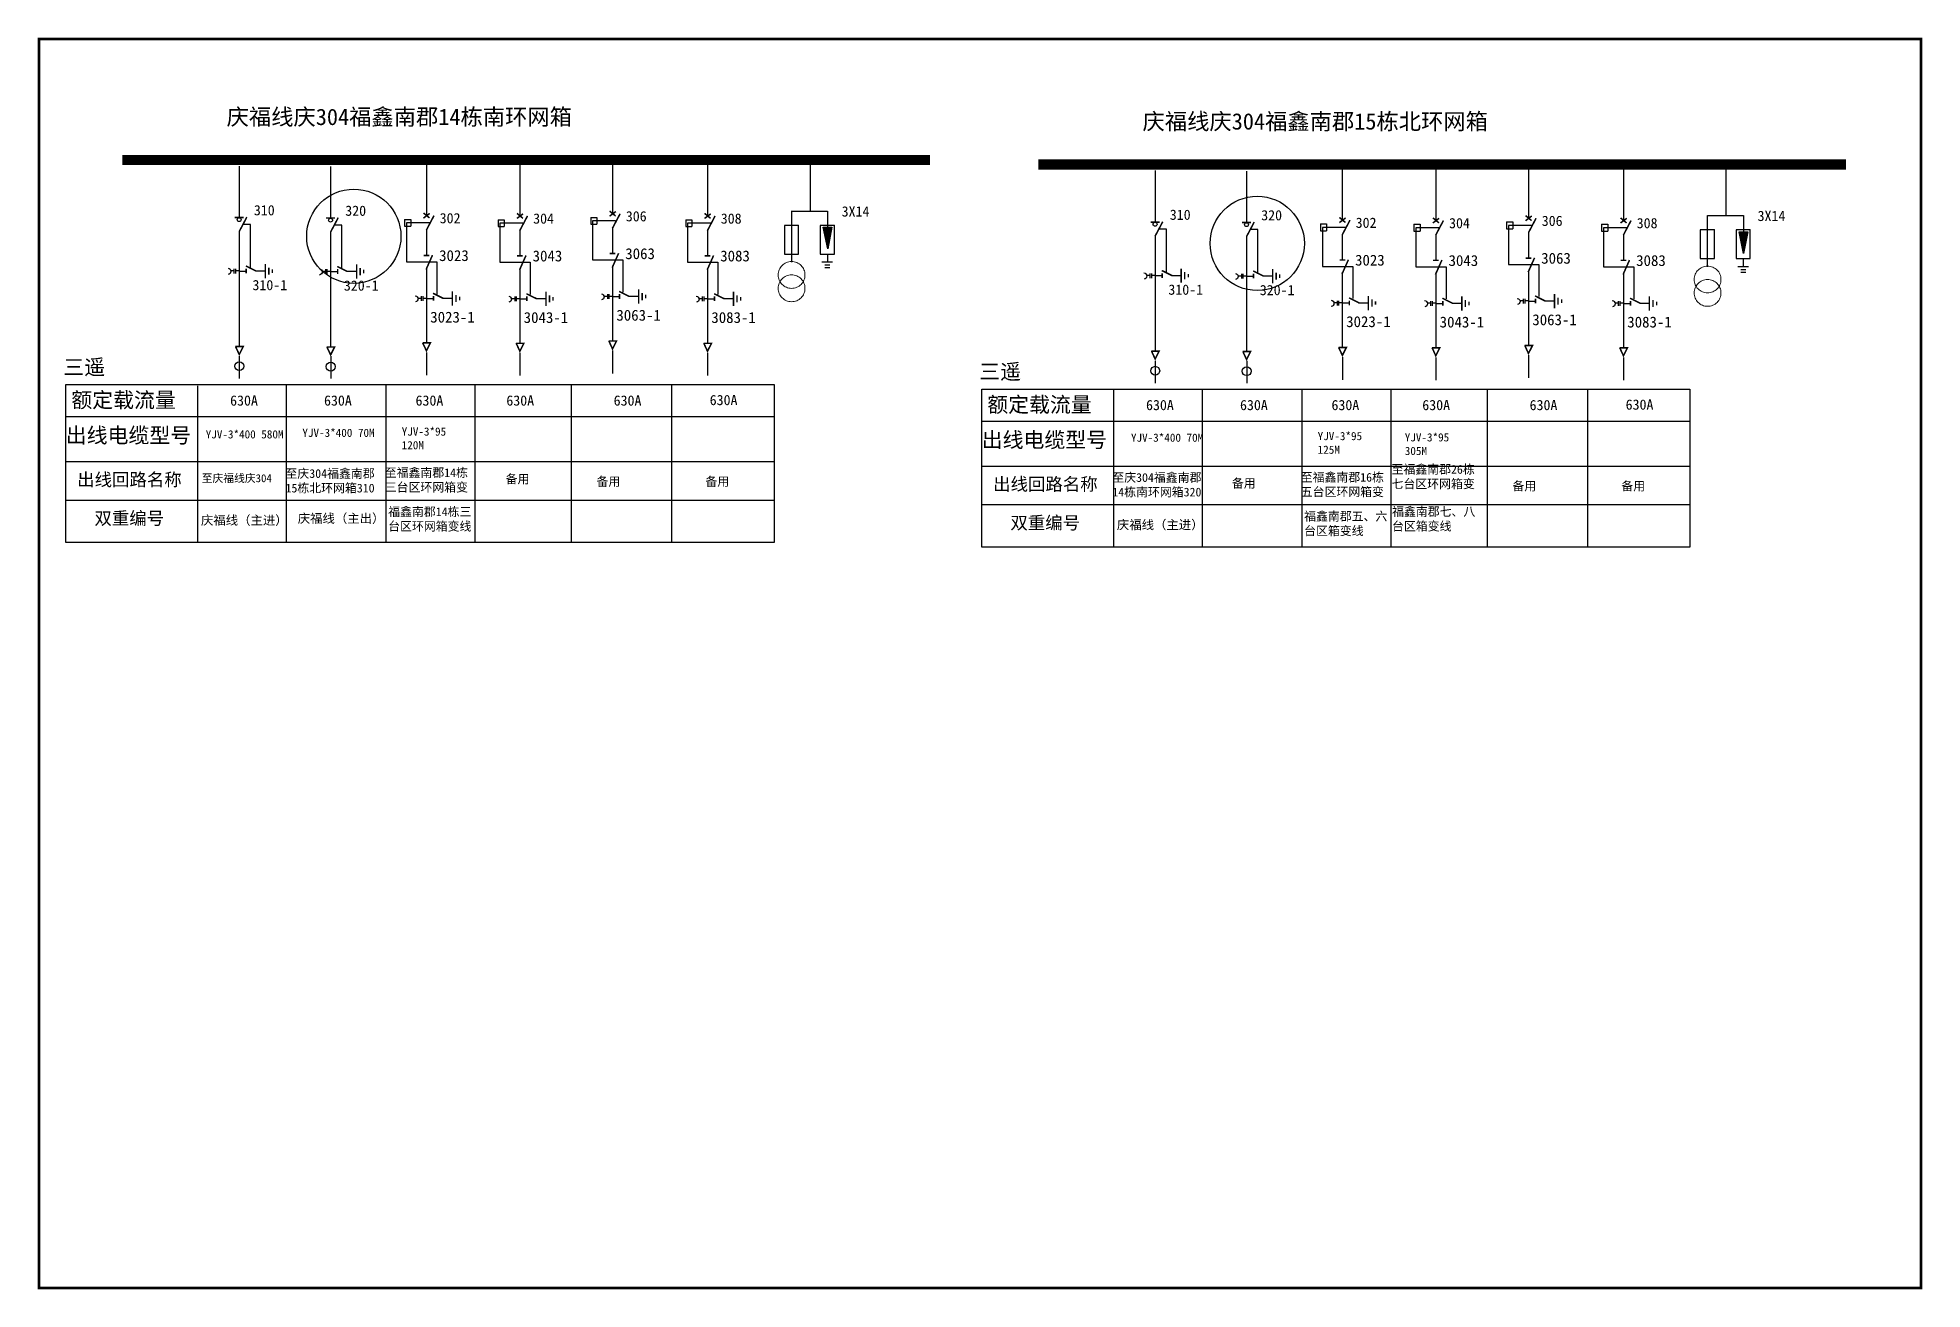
# Model space of a CAD drawing. Extents: x -1 to 345, y -241 to -12.
import ezdxf

# ---------------------------------------------------------------- set-up
doc = ezdxf.new("R2010")
doc.units = 0
doc.header["$LTSCALE"] = 0.774411
for name, pattern in [('ACAD_ISO02W100', [15, 12, -3]), ('ACAD_ISO04W100', [30, 24, -3, 0, -3]), ('CENTER', [50.8, 31.75, -6.35, 6.35, -6.35])]:
    doc.linetypes.add(name, pattern=pattern)
doc.layers.get('0').update_dxf_attribs({"linetype": 'CONTINUOUS'})
doc.layers.add('2', color=7, linetype='ACAD_ISO04W100', lineweight=13)
doc.styles.add('HZ', font='')
doc.styles.get("Standard").update_dxf_attribs({"font": '', "height": 2.5})
doc.styles.add('STYLE1', font='txt.shx', dxfattribs={"height": 2.6})
doc.styles.add('字体', font='', dxfattribs={"height": 2.5})
doc.styles.get('HZ').set_extended_font_data('楷体_GB2312')
doc.styles.get('Standard').set_extended_font_data('SimSun')
doc.styles.get('字体').set_extended_font_data('KaiTi_GB2312')

# ---------------------------------------------------------------- blocks, each defined once
blk = doc.blocks.new('JD')
for points in [[(-2, 0.2), (-2, -0.2), (2, 0.2), (2, -0.2)], [(1, -1.2), (1, -0.8), (-1, -1.2), (-1, -0.8)], [(-0.5, -1.8), (-0.5, -2.2), (0.5, -1.8), (0.5, -2.2)]]:
    blk.add_trace(points)

msp = doc.modelspace()

# ---------------------------------------------------------------- hatches: boundary and pattern name
at = {"linetype": 'Continuous'}
for points in [[(143.49, -46.43), (145.06, -46.43), (144.3, -50.39)], [(311.63, -47.27), (313.2, -47.27), (312.44, -51.22)]]:
    msp.add_hatch(color=256, dxfattribs=at).paths.add_polyline_path(points)

# ---------------------------------------------------------------- linework, layer by layer
for p, q in [((104.79, -34.46), (104.79, -43.97)), ((36.26, -35.18), (36.26, -44.6)), ((53.04, -35.27), (53.04, -44.69)), ((70.63, -34.82), (70.63, -44.32)), ((87.78, -34.89), (87.78, -44.39)), ((122.23, -34.89), (122.23, -44.39)), ((204.4, -36.01), (204.4, -45.43)), ((221.18, -36.1), (221.18, -45.52)), ((238.77, -35.65), (238.77, -45.15)), ((255.92, -35.72), (255.92, -45.22)), ((272.94, -35.3), (272.94, -44.8)), ((290.37, -35.72), (290.37, -45.22)), ((66.63, -44.97), (66.63, -46.22)), ((66.63, -44.97), (67.75, -44.97)), ((67.75, -44.97), (67.75, -46.22)), ((100.79, -44.62), (100.79, -45.87)), ((100.79, -44.62), (101.92, -44.62)), ((101.92, -44.62), (101.92, -45.87)), ((137.63, -43.41), (137.63, -52.83)), ((305.77, -44.25), (305.77, -53.66)), ((36.26, -47.16), (36.26, -68.36)), ((53.04, -47.24), (53.04, -68.44)), ((66.63, -46.22), (67.75, -46.22)), ((70.63, -46.88), (70.63, -51.52)), ((83.78, -45.04), (83.78, -46.29)), ((83.78, -45.04), (84.91, -45.04)), ((83.78, -46.29), (84.91, -46.29)), ((84.91, -45.04), (84.91, -46.29)), ((87.78, -46.95), (87.78, -51.59)), ((100.79, -45.87), (101.92, -45.87)), ((104.79, -46.52), (104.79, -51.17)), ((118.23, -45.04), (118.23, -46.29)), ((118.23, -45.04), (119.35, -45.04)), ((118.23, -46.29), (119.35, -46.29)), ((119.35, -45.04), (119.35, -46.29)), ((122.23, -46.95), (122.23, -51.59)), ((136.34, -46.03), (138.94, -46.03)), ((136.34, -46.09), (136.34, -51.34)), ((138.94, -51.34), (138.94, -46.03)), ((142.92, -46.03), (145.52, -46.03)), ((142.92, -46.09), (142.92, -51.34)), ((145.52, -51.34), (145.52, -46.03)), ((204.4, -47.99), (204.4, -69.19)), ((221.18, -48.08), (221.18, -69.28)), ((234.77, -45.8), (234.77, -47.05)), ((234.77, -45.8), (235.89, -45.8)), ((234.77, -47.05), (235.89, -47.05)), ((235.89, -45.8), (235.89, -47.05)), ((238.77, -47.71), (238.77, -52.36)), ((251.92, -45.87), (251.92, -47.12)), ((251.92, -45.87), (253.05, -45.87)), ((251.92, -47.12), (253.05, -47.12)), ((253.05, -45.87), (253.05, -47.12)), ((255.92, -47.78), (255.92, -52.43)), ((268.93, -45.45), (268.93, -46.7)), ((268.93, -45.45), (270.06, -45.45)), ((268.93, -46.7), (270.06, -46.7)), ((270.06, -45.45), (270.06, -46.7)), ((272.94, -47.36), (272.94, -52.01)), ((286.37, -45.87), (286.37, -47.12)), ((286.37, -45.87), (287.49, -45.87)), ((286.37, -47.12), (287.49, -47.12)), ((287.49, -45.87), (287.49, -47.12)), ((290.37, -47.78), (290.37, -52.43)), ((304.48, -46.86), (307.08, -46.86)), ((304.48, -46.92), (304.48, -52.18)), ((307.08, -52.18), (307.08, -46.86)), ((311.06, -46.86), (313.66, -46.86)), ((311.06, -46.92), (311.06, -52.18)), ((313.66, -52.18), (313.66, -46.86)), ((136.34, -51.34), (138.94, -51.34)), ((142.92, -51.34), (145.52, -51.34)), ((36.26, -54.46), (37.56, -54.46)), ((39.25, -54.42), (41.02, -54.42)), ((53.04, -54.55), (54.34, -54.55)), ((56.03, -54.51), (57.8, -54.51)), ((70.63, -53.85), (70.63, -67.57)), ((87.78, -53.92), (87.78, -67.64)), ((104.79, -53.5), (104.79, -67.22)), ((122.23, -53.92), (122.23, -67.64)), ((204.4, -55.29), (205.7, -55.29)), ((207.39, -55.26), (209.16, -55.26)), ((224.17, -55.34), (225.94, -55.34)), ((238.77, -54.68), (238.77, -68.4)), ((255.92, -54.75), (255.92, -68.47)), ((272.94, -54.33), (272.94, -68.05)), ((290.37, -54.75), (290.37, -68.47)), ((304.48, -52.18), (307.08, -52.18)), ((311.06, -52.18), (313.66, -52.18)), ((221.18, -55.38), (222.48, -55.38)), ((70.63, -59.48), (71.93, -59.48)), ((73.62, -59.45), (75.39, -59.45)), ((87.78, -59.55), (89.08, -59.55)), ((90.78, -59.52), (92.54, -59.52)), ((104.79, -59.13), (106.09, -59.13)), ((107.79, -59.09), (109.55, -59.09)), ((122.23, -59.55), (123.52, -59.55)), ((125.22, -59.52), (126.99, -59.52)), ((238.77, -60.32), (240.07, -60.32)), ((241.76, -60.28), (243.53, -60.28)), ((255.92, -60.39), (257.22, -60.39)), ((258.92, -60.35), (260.68, -60.35)), ((272.94, -59.97), (274.23, -59.97)), ((275.93, -59.93), (277.69, -59.93)), ((290.37, -60.39), (291.67, -60.39)), ((293.36, -60.35), (295.13, -60.35)), ((4.44, -104.31), (4.45, -75.31)), ((4.45, -75.31), (134.45, -75.31)), ((28.61, -75.5), (28.61, -104.3)), ((63.19, -75.31), (63.19, -104.3)), ((79.53, -75.31), (79.53, -104.3)), ((97.19, -75.31), (97.19, -104.3)), ((115.62, -75.31), (115.62, -104.3)), ((134.45, -75.31), (134.45, -104.31)), ((172.58, -105.15), (172.59, -76.14)), ((172.59, -76.14), (302.59, -76.14)), ((196.75, -76.33), (196.75, -105.13)), ((231.33, -76.14), (231.33, -105.13)), ((247.68, -76.14), (247.68, -105.13)), ((265.33, -76.14), (265.33, -105.13)), ((283.76, -76.14), (283.76, -105.13)), ((302.59, -76.14), (302.59, -105.15)), ((4.51, -81.16), (134.45, -81.16)), ((172.66, -82), (302.59, -82)), ((4.51, -89.41), (134.45, -89.41)), ((172.66, -90.25), (302.59, -90.25)), ((4.51, -96.49), (134.45, -96.49)), ((172.66, -97.33), (302.59, -97.33)), ((134.45, -104.3), (4.44, -104.3)), ((302.59, -105.13), (172.58, -105.13))]:
    msp.add_line(p, q)
for p, q in [((141.12, -43.49), (141.12, -34.31)), ((309.26, -44.33), (309.26, -35.15)), ((137.65, -43.44), (144.28, -43.44)), ((144.28, -43.44), (144.28, -48.89)), ((305.79, -44.27), (312.42, -44.27)), ((312.42, -44.27), (312.42, -49.73)), ((144.3, -50.39), (143.49, -46.43)), ((143.49, -46.43), (145.06, -46.43)), ((145.06, -46.43), (144.3, -50.39)), ((312.44, -51.22), (311.63, -47.27)), ((311.63, -47.27), (313.2, -47.27)), ((313.2, -47.27), (312.44, -51.22)), ((144.24, -51.45), (144.24, -52.78)), ((143.24, -52.77), (145.2, -52.77)), ((143.8, -53.33), (144.68, -53.33)), ((143.8, -53.81), (144.68, -53.81)), ((311.38, -53.6), (313.34, -53.6)), ((311.94, -54.17), (312.82, -54.17)), ((311.94, -54.65), (312.82, -54.65)), ((312.38, -52.28), (312.38, -53.61))]:
    msp.add_line(p, q, dxfattribs=at)
at = {"linetype": 'ACAD_ISO02W100'}
for p, q in [((66.98, -45.62), (66.98, -52.77)), ((71.19, -45.62), (66.98, -45.62)), ((84.14, -45.69), (84.14, -52.84)), ((88.35, -45.69), (84.14, -45.69)), ((101.15, -45.27), (101.15, -52.42)), ((105.36, -45.27), (101.15, -45.27)), ((118.58, -45.69), (118.58, -52.84)), ((122.79, -45.69), (118.58, -45.69)), ((235.13, -46.45), (235.13, -53.61)), ((239.33, -46.45), (235.13, -46.45)), ((252.28, -46.52), (252.28, -53.68)), ((256.49, -46.52), (252.28, -46.52)), ((269.29, -46.1), (269.29, -53.26)), ((273.5, -46.1), (269.29, -46.1)), ((286.72, -46.52), (286.72, -53.68)), ((290.93, -46.52), (286.72, -46.52)), ((66.98, -52.77), (72.53, -52.77)), ((72.53, -52.77), (72.53, -58.68)), ((84.14, -52.84), (89.69, -52.84)), ((89.69, -52.84), (89.69, -58.75)), ((101.15, -52.42), (106.7, -52.42)), ((106.7, -52.42), (106.7, -58.33)), ((118.58, -52.84), (124.13, -52.84)), ((124.13, -52.84), (124.13, -58.75)), ((235.13, -53.61), (240.67, -53.61)), ((240.67, -53.61), (240.67, -59.51)), ((252.28, -53.68), (257.83, -53.68)), ((257.83, -53.68), (257.83, -59.58)), ((269.29, -53.26), (274.84, -53.26)), ((274.84, -53.26), (274.84, -59.16)), ((286.72, -53.68), (292.27, -53.68)), ((292.27, -53.68), (292.27, -59.58))]:
    msp.add_line(p, q, dxfattribs=at)
at = {"linetype": 'CENTER'}
for p, q in [((104.8, -69.06), (104.8, -73.24)), ((36.27, -70.07), (36.27, -74.19)), ((53.09, -70.09), (53.09, -74.21)), ((70.64, -69.41), (70.64, -73.59)), ((87.79, -69.48), (87.79, -73.66)), ((122.23, -69.48), (122.23, -73.66)), ((204.41, -70.91), (204.41, -75.03)), ((221.23, -70.93), (221.23, -75.05)), ((238.78, -70.25), (238.78, -74.42)), ((255.93, -70.32), (255.93, -74.49)), ((272.94, -69.9), (272.94, -74.07)), ((290.38, -70.32), (290.38, -74.49))]:
    msp.add_line(p, q, dxfattribs=at)
at = {"color": 0, "linetype": 'Continuous'}
for p, q in [((44.92, -75.3), (44.92, -104.3)), ((213.07, -76.13), (213.07, -105.13))]:
    msp.add_line(p, q, dxfattribs=at)
at = {"linetype": 'Continuous', "const_width": 0.5}
msp.add_lwpolyline([(-0.47, -11.88), (344.99, -11.88), (344.99, -241.11), (-0.47, -241.11)], close=True, dxfattribs=at)
for points, const_width in [([(14.79, -34.08), (163.08, -34.08)], 1.88), ([(182.94, -34.92), (331.22, -34.92)], 1.88), ([(35.43, -44.63), (37.09, -44.63)], 0.281), ([(36.26, -47.23), (37.67, -44.56)], 0.281), ([(52.21, -44.72), (53.87, -44.72)], 0.281), ([(53.04, -47.32), (54.45, -44.65)], 0.281), ([(70.09, -44.74), (71.24, -43.88)], 0.281), ([(70.1, -43.8), (71.2, -44.72)], 0.281), ([(70.63, -46.95), (72.03, -44.28)], 0.281), ([(87.25, -44.81), (88.39, -43.95)], 0.281), ([(87.26, -43.87), (88.36, -44.79)], 0.281), ([(87.78, -47.02), (89.19, -44.35)], 0.281), ([(104.26, -44.39), (105.4, -43.53)], 0.281), ([(104.27, -43.45), (105.37, -44.36)], 0.281), ([(104.79, -46.6), (106.2, -43.93)], 0.281), ([(121.69, -44.81), (122.83, -43.95)], 0.281), ([(121.7, -43.87), (122.8, -44.79)], 0.281), ([(122.23, -47.02), (123.63, -44.35)], 0.281), ([(238.23, -45.57), (239.38, -44.71)], 0.281), ([(238.24, -44.63), (239.35, -45.55)], 0.281), ([(238.77, -47.78), (240.18, -45.12)], 0.281), ([(255.39, -45.64), (256.53, -44.78)], 0.281), ([(255.4, -44.7), (256.5, -45.62)], 0.281), ([(272.4, -45.22), (273.54, -44.36)], 0.281), ([(272.41, -44.28), (273.51, -45.2)], 0.281), ([(272.94, -47.43), (274.34, -44.76)], 0.281), ([(289.83, -45.64), (290.98, -44.78)], 0.281), ([(289.84, -44.7), (290.94, -45.62)], 0.281), ([(203.57, -45.47), (205.23, -45.47)], 0.281), ([(204.4, -48.06), (205.81, -45.4)], 0.281), ([(220.35, -45.56), (222.01, -45.56)], 0.281), ([(221.18, -48.15), (222.59, -45.48)], 0.281), ([(255.92, -47.85), (257.33, -45.19)], 0.281), ([(290.37, -47.85), (291.77, -45.19)], 0.281), ([(70.12, -51.6), (71.17, -51.6)], 0.281), ([(70.57, -54.19), (71.75, -51.54)], 0.281), ([(87.28, -51.67), (88.32, -51.67)], 0.281), ([(87.73, -54.26), (88.91, -51.61)], 0.281), ([(104.29, -51.25), (105.33, -51.25)], 0.281), ([(104.74, -53.84), (105.92, -51.19)], 0.281), ([(121.72, -51.67), (122.76, -51.67)], 0.281), ([(122.17, -54.26), (123.35, -51.61)], 0.281), ([(272.88, -54.67), (274.06, -52.02)], 0.281), ([(37.49, -53.52), (39.36, -54.46)], 0.281), ([(37.56, -54.03), (37.56, -54.89)], 0.281), ([(54.27, -53.61), (56.14, -54.55)], 0.281), ([(54.34, -54.11), (54.34, -54.98)], 0.281), ([(205.63, -54.36), (207.5, -55.29)], 0.281), ([(205.7, -54.86), (205.7, -55.72)], 0.281), ([(222.41, -54.44), (224.28, -55.38)], 0.281), ([(222.48, -54.95), (222.48, -55.81)], 0.281), ([(238.26, -52.43), (239.31, -52.43)], 0.281), ([(238.71, -55.03), (239.89, -52.37)], 0.281), ([(255.42, -52.5), (256.46, -52.5)], 0.281), ([(255.87, -55.1), (257.05, -52.44)], 0.281), ([(272.43, -52.08), (273.47, -52.08)], 0.281), ([(289.86, -52.5), (290.91, -52.5)], 0.281), ([(290.31, -55.1), (291.49, -52.44)], 0.281), ([(71.85, -58.54), (73.73, -59.48)], 0.281), ([(89.01, -58.62), (90.88, -59.55)], 0.281), ([(106.02, -58.19), (107.89, -59.13)], 0.281), ([(106.09, -58.7), (106.09, -59.56)], 0.281), ([(123.45, -58.62), (125.33, -59.55)], 0.281), ([(71.93, -59.05), (71.93, -59.91)], 0.281), ([(89.08, -59.12), (89.08, -59.98)], 0.281), ([(123.52, -59.12), (123.52, -59.98)], 0.281), ([(240, -59.38), (241.87, -60.32)], 0.281), ([(240.07, -59.88), (240.07, -60.75)], 0.281), ([(257.15, -59.45), (259.02, -60.39)], 0.281), ([(257.22, -59.95), (257.22, -60.82)], 0.281), ([(274.16, -59.03), (276.04, -59.97)], 0.281), ([(274.23, -59.53), (274.23, -60.4)], 0.281), ([(291.59, -59.45), (293.47, -60.39)], 0.281), ([(291.67, -59.95), (291.67, -60.82)], 0.281), ([(35.57, -68.32), (37, -68.32), (36.27, -69.77), (35.59, -68.29)], 0.281), ([(52.35, -68.4), (53.78, -68.4), (53.05, -69.85), (52.37, -68.38)], 0.281), ([(69.94, -67.65), (71.37, -67.65), (70.64, -69.1), (69.95, -67.63)], 0.281), ([(87.09, -67.72), (88.52, -67.72), (87.79, -69.17), (87.11, -67.7)], 0.281), ([(104.1, -67.3), (105.53, -67.3), (104.8, -68.75), (104.12, -67.28)], 0.281), ([(121.54, -67.72), (122.97, -67.72), (122.23, -69.17), (121.55, -67.7)], 0.281), ([(203.71, -69.15), (205.14, -69.15), (204.41, -70.6), (203.73, -69.12)], 0.281), ([(220.49, -69.24), (221.92, -69.24), (221.19, -70.69), (220.51, -69.21)], 0.281), ([(238.08, -68.49), (239.51, -68.49), (238.78, -69.94), (238.09, -68.46)], 0.281), ([(255.23, -68.56), (256.66, -68.56), (255.93, -70.01), (255.25, -68.53)], 0.281), ([(272.24, -68.14), (273.68, -68.14), (272.94, -69.59), (272.26, -68.11)], 0.281), ([(289.68, -68.56), (291.11, -68.56), (290.38, -70.01), (289.69, -68.53)], 0.281)]:
    msp.add_lwpolyline(points, dxfattribs=dict(const_width=const_width))
at = {"linetype": 'ACAD_ISO02W100'}
for points in [[(38.35, -54.04), (38.35, -45.93), (36.95, -45.93)], [(55.13, -54.13), (55.13, -46.01), (53.73, -46.01)], [(206.49, -54.87), (206.49, -46.76), (205.09, -46.76)], [(223.27, -54.96), (223.27, -46.85), (221.87, -46.85)]]:
    msp.add_lwpolyline(points, dxfattribs=at)
for points in [[(34.22, -53.96, -0.877934), (34.24, -55.1)], [(51, -54.05, -0.877934), (51.02, -55.19)], [(202.36, -54.8, -0.877934), (202.38, -55.94)], [(219.14, -54.88, -0.877934), (219.16, -56.02)], [(102.75, -58.63, -0.877934), (102.77, -59.77)], [(68.59, -58.99, -0.877934), (68.61, -60.13)], [(85.74, -59.06, -0.877934), (85.76, -60.2)], [(120.18, -59.06, -0.877934), (120.21, -60.2)], [(236.73, -59.82, -0.877934), (236.75, -60.96)], [(253.88, -59.89, -0.877934), (253.9, -61.03)], [(270.89, -59.47, -0.877934), (270.91, -60.61)], [(288.33, -59.89, -0.877934), (288.35, -61.03)]]:
    msp.add_lwpolyline(points, format="xyb")
for points in [[(35.31, -54.44), (34.72, -54.44)], [(35.31, -54.05), (35.31, -54.9)], [(35.58, -54.05), (35.58, -54.9)], [(36.26, -54.44), (35.58, -54.44)], [(52.09, -54.53), (51.5, -54.53)], [(52.09, -54.14), (52.09, -54.99)], [(52.36, -54.14), (52.36, -54.99)], [(53.04, -54.53), (52.36, -54.53)], [(203.46, -55.28), (202.86, -55.28)], [(203.46, -54.88), (203.46, -55.74)], [(203.72, -54.88), (203.72, -55.74)], [(204.4, -55.28), (203.72, -55.28)], [(220.24, -54.97), (220.24, -55.83)], [(220.5, -54.97), (220.5, -55.83)], [(103.85, -58.72), (103.85, -59.58)], [(104.11, -58.72), (104.11, -59.58)], [(220.24, -55.37), (219.64, -55.37)], [(221.18, -55.37), (220.5, -55.37)], [(69.68, -59.47), (69.09, -59.47)], [(69.68, -59.07), (69.68, -59.93)], [(69.95, -59.07), (69.95, -59.93)], [(70.62, -59.47), (69.95, -59.47)], [(86.84, -59.54), (86.24, -59.54)], [(86.84, -59.14), (86.84, -60)], [(87.1, -59.14), (87.1, -60)], [(87.78, -59.54), (87.1, -59.54)], [(103.85, -59.12), (103.26, -59.12)], [(104.79, -59.12), (104.11, -59.12)], [(121.28, -59.54), (120.69, -59.54)], [(121.28, -59.14), (121.28, -60)], [(121.54, -59.14), (121.54, -60)], [(122.22, -59.54), (121.54, -59.54)], [(237.82, -60.3), (237.23, -60.3)], [(237.82, -59.91), (237.82, -60.76)], [(238.09, -59.91), (238.09, -60.76)], [(238.77, -60.3), (238.09, -60.3)], [(254.98, -60.37), (254.39, -60.37)], [(254.98, -59.98), (254.98, -60.83)], [(255.24, -59.98), (255.24, -60.83)], [(255.92, -60.37), (255.24, -60.37)], [(271.99, -59.95), (271.4, -59.95)], [(271.99, -59.56), (271.99, -60.41)], [(272.25, -59.56), (272.25, -60.41)], [(272.93, -59.95), (272.25, -59.95)], [(289.42, -60.37), (288.83, -60.37)], [(289.42, -59.98), (289.42, -60.83)], [(289.69, -59.98), (289.69, -60.83)], [(290.37, -60.37), (289.69, -60.37)]]:
    msp.add_lwpolyline(points)
at = {"color": 1, "linetype": 'Continuous'}
for centre in [(57.31, -48.07), (223.15, -49.38)]:
    msp.add_circle(centre, 8.65, dxfattribs=at)
for centre, radius in [((36.26, -45.03), 0.36), ((53.04, -45.12), 0.36), ((204.4, -45.87), 0.36), ((221.18, -45.95), 0.36), ((36.29, -71.92), 0.812), ((53.07, -72.01), 0.812), ((204.43, -72.76), 0.812), ((221.21, -72.85), 0.812)]:
    msp.add_circle(centre, radius)
at = {"layer": '2', "color": 3}
for centre in [(137.67, -55.18), (137.67, -57.63), (305.82, -56.01), (305.82, -58.47)]:
    msp.add_circle(centre, 2.46, dxfattribs=at)

# ---------------------------------------------------------------- block references
at = {"xscale": 0.65625, "yscale": 0.65625, "zscale": 0.65625, "rotation": 90}
for p in [(41.05, -54.47), (57.82, -54.56), (209.19, -55.31), (225.97, -55.39), (75.41, -59.5), (92.57, -59.57), (109.58, -59.15), (127.01, -59.57), (277.72, -59.98), (243.55, -60.33), (260.71, -60.4), (295.15, -60.4)]:
    msp.add_blockref('JD', p, dxfattribs=at)

# ---------------------------------------------------------------- texts
for s, height, p in [('310', 1.875, (38.96, -44.23)), ('320', 1.875, (55.74, -44.32)), ('302', 1.875, (73.07, -45.69)), ('304', 1.875, (90.23, -45.76)), ('306', 1.875, (107.24, -45.34)), ('308', 1.875, (124.67, -45.76)), ('3X14', 1.875, (146.86, -44.45)), ('310', 1.875, (207.1, -45.06)), ('320', 1.875, (223.88, -45.15)), ('302', 1.875, (241.22, -46.53)), ('304', 1.875, (258.37, -46.6)), ('306', 1.875, (275.38, -46.18)), ('308', 1.875, (292.81, -46.6)), ('3X14', 1.875, (315, -45.28)), ('3023', 2, (72.97, -52.62)), ('3043', 2, (90.13, -52.69)), ('3063', 2, (107.14, -52.27)), ('3083', 2, (124.57, -52.69)), ('3023', 2, (241.11, -53.46)), ('3043', 2, (258.27, -53.53)), ('3063', 2, (275.28, -53.11)), ('3083', 2, (292.71, -53.53)), ('310-1', 1.875, (38.7, -57.97)), ('320-1', 1.875, (55.48, -58.06)), ('310-1', 1.875, (206.84, -58.81)), ('320-1', 1.875, (223.62, -58.89)), ('3023-1', 2, (71.34, -63.92)), ('3043-1', 2, (88.49, -63.99)), ('3063-1', 2, (105.51, -63.57)), ('3083-1', 2, (122.94, -63.99)), ('3023-1', 2, (239.48, -64.75)), ('3043-1', 2, (256.64, -64.82)), ('3063-1', 2, (273.65, -64.4)), ('3083-1', 2, (291.08, -64.82)), ('630A', 1.875, (34.6, -79.16)), ('630A', 1.875, (51.84, -79.16)), ('630A', 1.875, (68.64, -79.16)), ('630A', 1.875, (85.31, -79.16)), ('630A', 1.875, (105.01, -79.16)), ('630A', 1.875, (122.64, -79.07)), ('630A', 1.875, (202.74, -79.99)), ('630A', 1.875, (219.99, -79.99)), ('630A', 1.875, (236.78, -79.99)), ('630A', 1.875, (253.45, -79.99)), ('630A', 1.875, (273.15, -79.99)), ('630A', 1.875, (290.78, -79.91))]:
    msp.add_text(s, height=height).set_placement(p)
at = {"style": 'HZ'}
for s, height, p in [('三遥', 2.812, (3.98, -73.49)), ('三遥', 2.812, (172.12, -74.32)), ('额定载流量', 2.812, (5.45, -79.53)), ('额定载流量', 2.812, (173.59, -80.37)), ('出线电缆型号', 2.812, (4.43, -86.01)), ('出线电缆型号', 2.812, (172.57, -86.85)), ('出线回路名称', 2.344, (6.53, -93.91)), ('出线回路名称', 2.344, (174.67, -94.74)), ('双重编号', 2.344, (9.69, -101.01)), ('双重编号', 2.344, (177.84, -101.84))]:
    msp.add_text(s, height=height, dxfattribs=at).set_placement(p)
at = {"color": 0, "attachment_point": 1, "style": '字体'}
for s, insert, char_height, width in [('{\\fSimSun|b0|i0|c134|p2;庆福线庆304福鑫南郡14栋南环网箱}', (33.96, -24.66), 3, 69.073), ('{\\fSimSun|b0|i0|c134|p2;庆福线庆304福鑫南郡15栋北环网箱}', (202.1, -25.49), 3, 69.073), ('{\\fSimSun|b0|i0|c134|p2;至庆304福鑫南郡15栋北环网箱310}', (44.77, -90.83), 1.6, 17.1544), ('{\\fSimSun|b0|i0|c134|p2;至庆304福鑫南郡14栋南环网箱320}', (196.55, -91.56), 1.6, 17.1544)]:
    msp.add_mtext(s, dxfattribs=dict(at, insert=insert, char_height=char_height, width=width))
at = {"linetype": 'Continuous', "attachment_point": 1, "style": 'STYLE1'}
for s, insert, char_height, width in [('{\\fKaiTi_GB2312|b0|i0|c134|p49;YJV-3*400 580M}', (30.12, -83.68), 1.5, 17.6627), ('{\\fKaiTi_GB2312|b0|i0|c134|p49;YJV-3*400 70M}', (47.86, -83.4), 1.5, 17.6627), ('{\\fKaiTi_GB2312|b0|i0|c134|p49;YJV-3*95\\P120M}', (66.1, -83.17), 1.5, 17.6627), ('{\\fKaiTi_GB2312|b0|i0|c134|p49;YJV-3*400 70M}', (199.97, -84.29), 1.5, 17.6627), ('{\\fKaiTi_GB2312|b0|i0|c134|p49;YJV-3*95\\P125M}', (234.24, -84), 1.5, 17.6627), ('{\\fKaiTi_GB2312|b0|i0|c134|p49;YJV-3*95\\P305M}', (250.23, -84.23), 1.5, 17.6627), ('{\\fSimSun|b0|i0|c134|p2;至\\C0;庆福线庆304}', (29.39, -91.76), 1.452, 18.175), ('{\\fSimSun|b0|i0|c134|p2;\\C0;庆福线\\C256;（主进）}', (29.25, -99.36), 1.6667, 16.9522), ('{\\fSimSun|b0|i0|c134|p2;\\C0;庆福线\\C256;（主出）}', (47.02, -99.02), 1.6667, 16.9522), ('{\\fSimSun|b0|i0|c134|p2;\\C0;庆福线\\C256;（主进）}', (197.39, -100.19), 1.6667, 16.9522)]:
    msp.add_mtext(s, dxfattribs=dict(at, insert=insert, char_height=char_height, width=width))
at = {"color": 7, "linetype": 'Continuous', "char_height": 1.6, "width": 16.4927, "attachment_point": 1, "style": '字体'}
for s, insert in [('{\\fSimSun|b0|i0|c134|p2;\\C0;至福鑫南郡26栋七台区环网箱变}', (247.81, -90.06)), ('{\\fSimSun|b0|i0|c134|p2;\\C0;至福鑫南郡14栋三台区环网箱变}', (62.99, -90.68)), ('{\\fSimSun|b0|i0|c134|p2;\\C0;至福鑫南郡16栋五台区环网箱变}', (231.14, -91.52)), ('{\\fSimSun|b0|i0|c134|p2;\\C0;福鑫南郡14栋三台区环网箱变线}', (63.62, -97.85)), ('{\\fSimSun|b0|i0|c134|p2;\\C0;福鑫南郡五、六台区箱变线}', (231.76, -98.68)), ('{\\fSimSun|b0|i0|c134|p2;\\C0;福鑫南郡七、八台区箱变线}', (247.9, -97.83))]:
    msp.add_mtext(s, dxfattribs=dict(at, insert=insert))
at = {"color": 0, "char_height": 1.6, "width": 17.1629, "attachment_point": 1}
for insert in [(85.18, -91.84), (101.86, -92.3), (121.85, -92.3), (218.5, -92.62), (270, -93.14), (289.99, -93.14)]:
    msp.add_mtext('备用', dxfattribs=dict(at, insert=insert))

doc.saveas('drawing.dxf')
